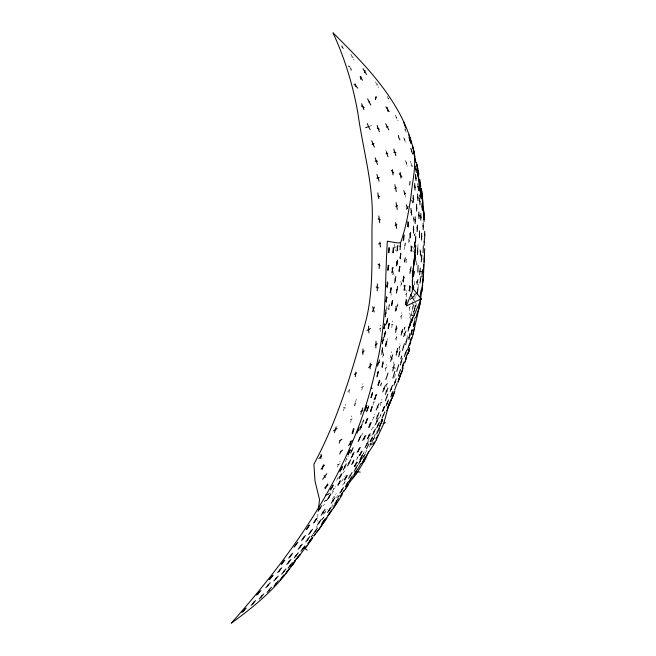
<?xml version="1.0" encoding="UTF-8"?>
<svg xmlns="http://www.w3.org/2000/svg" width="656" height="656" viewBox="0 0 656 656"><rect width="100%" height="100%" fill="white"/><g stroke="black" fill="none" stroke-linecap="round" stroke-linejoin="round"><path stroke-width="0.49" stroke-dasharray="3.28 2.46" d="M406.253 297.037L406.294 290.46M396.593 118.892L396.609 116.899M397.224 306.951L397.405 302.096M380.291 331.6L380.554 324.941M349.058 393.092L349.295 387.384M317.75 517.297L317.963 512.754M401.103 319.136L401.406 312.641M396.085 340.398L396.47 334.527M417.864 247.296L418.061 244.376M414.256 284.146L414.461 281.211M381.013 385.982L381.349 381.374M409.377 310.755L409.738 305.975M418.028 287.459L418.43 282.506M404.358 330.321L404.842 324.786M406.326 165.009L406.654 161.638M413.608 221.4L414.084 216.587M391.804 327.77L392.534 320.85M377.02 85.747L377.241 83.747M399.225 349.894L399.906 343.629M412.878 308.779L413.592 302.432M414.592 309.148L415.568 302.293M393.633 363.678L393.912 361.874M414.723 320.169L415.297 316.536M350.665 422.603L351.772 415.871M361.833 390.156L362.924 383.571M407.089 337.43L407.401 335.601M414.887 298.628L415.24 296.651M400.89 359.226L401.882 354.027M404.088 249.682L404.629 246.869M419.381 196.472L419.561 195.545M385.416 370.894L386.696 364.433M410.057 320.874L410.861 316.979M411.066 316.003L412.886 307.254L412.14 299.169M386.318 386.564L387.639 380.865M380.365 405.761L381.948 399.184M355.593 401.915L356.323 399.102M394.551 377.569L395.502 373.936M362.932 422.71L364.105 418.241M413.624 252.166L414.092 250.387M400.726 286.082L402.054 281.178M390 358.373L391.812 351.665M414.723 319.169L415.445 316.635M412.845 306.967L413.633 304.253M344.359 483.579L345.04 481.274M413.805 312.141L416.158 304.359L417.421 302.99M380.431 415.92L381.07 413.838M392.542 274.79L393.985 270.206M413.042 314.003L416.158 304.359M372.887 405.219L374.543 400.57M343.268 410.861L345.638 404.309M409.713 317.824L412.058 311.338M379.57 417.97L381.595 412.673M378.086 430.984L376.659 434.649L378.2 430.935M379.521 427.318L382.751 419.069M379.775 425.547L380.652 423.358M372.46 420.299L375.052 413.928M413.657 311.797L416.281 305.384M371.206 445.137L377.208 431.763M379.726 427.228L382.776 419.815M408.409 242.54L409.688 239.612M363.801 456.945L365.802 452.451M372.444 441.463L375.142 435.461M383.022 419.118L379.266 427.327M337.258 467.244L340.021 461.266M316.389 527.588L317.184 525.858M362.301 458.421L364.58 453.468M382.374 357.274L384.613 352.461M378.824 427.425L382.776 418.807M414.075 235.988L415.428 233.118M336.717 480.413L338.652 476.322M356.528 459.93L359.324 454.124M380.529 422.103L383.047 416.896M373.297 439.487L374.297 437.437M379.422 426.474L382.333 420.553M379.988 386.072L382.374 381.284M362.752 458.249L367.294 449.221M400.545 358.545L402.062 355.577M369.287 446.99L371.977 441.726M395.363 339.226L397.2 335.7M324.679 513.099L325.925 510.712M345.195 461.799L348.41 455.715M373.822 436.806L376.642 431.533M332.321 491.483L335.364 485.973M370.033 444.538L370.993 442.808M371.468 441.939L373.387 438.47M363.678 456.773L365.523 453.517M367.729 441.275L371.173 435.231M362.629 454.682L365.105 450.385M403.834 329.214L405.285 326.811M361.448 435.477L362.899 433.099M380.283 424.481L381.464 422.554M398.717 348.139L400.414 345.384M322.375 519.208L323.81 516.944M341.514 481.529L345.286 475.698M311.206 536.821L312.805 534.369M416.347 264.901L417.085 263.761M337.627 498.068L339.562 495.116M331.944 506.022L332.912 504.562M332.633 507.096L333.707 505.464M405.515 294.872L407.032 292.625M331.928 493.607L333.609 491.147M381.079 420.652L382.079 419.217M337.75 497.715L339.341 495.485M400.398 317.069L402.103 314.708M409 308.279L410.271 306.532M371.189 430.008L375.273 424.383M332.149 499.224L336.257 493.615M342.94 473.288L344.72 470.918M342.719 485.055L346.114 480.545M336.372 497.445L338.168 495.067M311.1 537.239L312.846 534.984M327.697 494.985L329.533 492.697M322.039 519.527L324.343 516.748M347.68 392.001L350.673 388.475M361.923 422.62L364.875 419.225M385.343 310.427L387.573 307.877M323.178 514.329L327.426 509.482M405.761 260.391L406.966 259.03M323.219 505.694L324.556 504.243M413.674 285.212L414.781 284.048M414.559 294.692L415.797 293.429M356.954 458.019L358.25 456.699M385.039 368.565L387.073 366.77M414.666 306.057L415.494 305.376M396.314 306.18L398.241 304.81M379.061 329.156L381.103 327.828M333.125 489.163L335.273 487.851M385.917 384.687L387.819 383.686M350.189 419.75L352.247 418.733M360.939 387.565L363.818 386.171M393.862 247.861L395.97 246.886M372.993 427.302L373.469 427.081M379.931 403.014L382.382 401.931M324.072 501.332L326.844 500.225M324.13 501.266L326.795 500.298M370 126.157L371.763 125.534M372.969 417.364L374.551 416.855M327.393 494.501L331.059 493.369M337.102 464.727L340.177 463.784M380.045 424.194L381.849 423.719M387.893 98.613L388.811 98.466M373.051 402.112L375.035 401.816M391.247 324.392L393.092 324.228M369.836 443.948L371.878 443.891M351.55 56.924L353.436 57.441M343.178 407.064L345.728 408.106M408.942 313.47L410.492 314.363M413.641 293.535L417.733 296.348M380.89 422.546L382.3 423.604M341.136 46.445L344.621 49.307M398.618 137.44L400.291 139.966M375.404 81.836L378.856 87.658M350.878 54.169L354.109 60.188M334.019 496.075L334.388 496.772M395.051 114.898L398.143 120.884M346.409 457.97L347.204 459.544M387.237 96.317L389.918 101.647M403.53 137.547L406.203 143.016M404.916 129.117L406.4 132.701M405.301 160.433L407.679 166.214M341.842 45.321L343.916 50.438M410.369 161.278L411.263 163.869M393.559 273.372L394.158 275.11M385.81 150.216L386.441 152.102M413.05 216.529L414.108 219.809M411.714 199.916L412.952 203.819M405.236 195.291L405.81 197.185M414.854 308.14L415.084 309.042M400.767 281.162L402.013 286.106M398.791 137.375L399.43 140.294M404.932 128.781L405.269 130.355M408.557 238.833L409.729 244.212M413.682 247.46L414.518 251.428M404.539 138.572L405.195 141.991M414.674 234.102L414.994 235.914M383.079 352.403L383.908 357.34M419.258 194.545L419.545 196.497M411.911 200.031L412.247 202.622M394.477 243.934L395.347 250.805M386.138 305.917L386.409 308.689M317.75 519.946L317.906 521.618M363.342 453.091L363.399 453.698M406.023 259.571L406.351 263.376M391.074 293.363L391.156 295.323M416.691 260.891L416.724 264.819M387.22 338.43L387.22 340.448"/><path stroke-width="0.98" d="M416.609 211.052L416.617 204.237M417.585 292.133L417.601 289.624M387.245 287.771L387.294 281.801M388.778 309.575L388.795 307.861M415.117 223.589L415.182 216.816M403.44 281.916L403.497 276.176M419.463 237.825L419.537 230.896M421.578 240.112L421.652 233.175M362.875 354.42L362.94 348.935M420.775 220.145L420.857 213.52M413.575 285.557L413.518 289.255L413.657 287.517M377.241 290.854L377.38 283.966M386.318 302.244L386.425 296.627M375.863 347.901L376.011 341.251M411.558 151.2L411.583 150.29M350.312 444.858L350.402 441.209M417.88 272.166L418.044 265.245M390.681 292.847L390.812 287.746M370.115 368.885L370.271 363.03M423.128 252.806L423.35 245.844M384.416 328.795L384.58 323.736M399.34 271.363L399.529 266.279M424.153 245.41L424.399 238.579M400.349 258.776L400.562 253.183M405.941 304.991L406.146 299.448M424.153 262.015L424.424 255.102M276.086 583.75L276.102 583.225M363.752 461.988L363.875 459.307M424.719 248.583L423.399 277.234L419.889 304.425L414.108 329.64M414.682 246.861L414.895 242.605M417.118 231.666L417.446 225.172M417.405 254.52L417.757 247.738M400.053 249.862L400.455 242.925M415.027 261.777L415.437 255.061M323.023 512.885L323.096 511.721M360.759 79.351L360.931 76.686M423.284 271.387L423.735 264.507M415.371 242.646L415.797 236.242M379.143 268.55L379.48 263.835M320.817 458.749L321.137 454.272M411.87 321.317L411.993 319.538M422.792 282.769L423.333 275.93M388.516 328.32L388.893 323.728M402.964 366.269L403.161 363.957M422.013 276.602L422.595 269.714M409.893 140.802L409.975 139.867M421.283 261.834L421.874 255.102M385.302 316.897L385.958 310.075M422.038 291.674L422.702 284.77M413.813 265.623L414.518 258.726M385.81 346.434L386.409 341.128M419.594 274.684L420.34 268.074M381.833 354.388L382.596 347.729M420.201 296.717L420.963 290.075M391.747 305.639L392.337 300.628M409.631 185.041L410.049 181.523M417.052 315.183L417.396 312.313M318.324 509.728L319.546 499.651L314.995 480.987L313.896 464.161C338.348 418.897 352.846 369.254 366.171 319.825C373.74 288.673 371.55 256.594 372.042 224.86C374.322 187.042 363.071 150.659 357.971 113.586C353.141 85.715 344.843 58.507 333.01 32.8C366.007 65.682 401.39 101.237 412.993 147.854C417.15 163.713 412.517 179.916 411.025 195.783C408.778 211.634 405.925 227.501 400.619 242.654L397.421 242.958L387.368 241.195C384.883 279.259 386.441 317.799 378.692 355.355C372.354 385.835 363.965 416.011 351.296 444.506C322.793 511.016 278.98 569.334 231.281 623.2C255.528 605.562 279.095 586.202 295.192 560.462M413.944 325.278L414.321 322.227M352.723 433.698L353.363 428.573M395.666 332.379L396.478 325.901M382.202 367.647L382.965 361.686M355.298 376.724L355.896 372.091M410 325.171L410.238 323.424M382.366 343.81L383.268 337.373M419.947 283.179L420.873 276.57M417.142 294.101L418.052 287.656M375.117 399.151L375.732 394.92M319.8 509.089L319.972 507.875M420.275 254.585L420.734 251.404M409.803 238.259L410.681 232.372M408.475 347.229L408.622 346.253M409.688 327.049L410.533 321.588M412.296 277.308L415.724 245.697L412.747 274.397L412.329 291.289L406.359 305.975L421.209 298.865L412.148 287.549M356.618 472.779L356.93 470.828M408.926 339.546L409.91 333.387M424.227 258.94L424.35 258.177M396.913 251.109L397.897 245.328M396.454 293.158L397.626 286.336M394.691 282.933L395.83 276.43M411.23 334.585L412.05 329.894M409.893 273.388L411.091 266.689M391.132 389.557L391.558 387.188M408.631 352.313L409.237 348.951M403.169 240.695L404.211 235.02M369.484 427.228L370.296 422.8M404.809 245.926L405.351 243.114M359.291 439.848L359.791 437.298M396.396 265.975L397.561 260.129M378.332 385.482L379.365 380.259M414.1 315.257L414.494 313.322M386.794 322.604L387.499 319.16M370.837 411.615L371.886 406.466M396.224 355.183L397.61 348.361M420.143 299.12L420.537 297.209M377.233 376.003L378.028 372.173M406.236 357.635L406.638 355.683M411.369 322.473L412.411 317.586M386.474 324.007L387.639 318.619M411.304 333.724L412.148 329.812M412.96 334.585L414.403 327.992M391.796 272.798L393.034 267.304M411.993 338.562L413.526 331.764M407.573 226.55L408.59 222.097M384.211 337.036L385.539 331.19M345.548 488.917L345.679 488.335M392.714 370.984L394.297 364.203M416.503 316.832L417.946 310.657M371.189 397.684L372.362 392.739M405.597 344.728L407.179 338.012M413.411 326.795L414.854 320.71M384.457 335.856L385.293 332.371M403.965 290.206L405.113 285.401M363.818 439.684L364.67 436.142M399.955 258.054L400.955 253.905M388.081 328.582L389.328 323.457M376.954 376.905L378.315 371.271M413.37 276.406L414.535 271.568M335.216 505.481L335.314 505.063M404.465 261.203L405.334 257.66M418.553 309.755L420.135 303.244M398.668 356.626L400.053 350.96M296.323 559.043L296.43 558.609M367.245 410.443L368.024 407.335M398.84 271.166L400.029 266.467M408.098 331.124L409.828 324.367M409.984 343.416L411.476 337.561M392.649 252.74L393.912 247.845M354.625 405.67L355.347 402.858M401.866 372.009L402.497 369.566M391.435 305.466L392.657 300.792M365.974 423.153L367.106 418.823M408.18 353.535L409.697 347.729M401.128 335.101L402.636 329.378M388.926 306.541L389.41 304.687M391.509 395.773L392.436 392.304M404.777 363.08L406.261 357.504M389.369 402.85L383.588 423.965L374.732 443.013L363.711 459.79M366.376 445.563L366.876 443.759M402.497 350.386L404.358 343.67M388.27 252.667L389.615 247.812M400.349 364.982L402.202 358.373M390.09 292.625L391.411 287.968M386.942 404.219L387.704 401.546M407.966 353.658L409.049 349.845M364.515 72.488L365.039 70.643M395.347 311.1L396.175 308.238M387.491 270.198L388.885 265.385M322.047 469.507L323.457 464.686M352.698 463.398L353.625 460.217M405.49 359.865L407.384 353.453M392.887 378.135L394.871 371.46M420.291 294.364L420.873 292.42M419.069 307.418L419.619 305.581M410.763 250.953L412.091 246.508M396.741 371.411L398.741 364.744M402.112 368.27L404.014 361.964M347.811 485.547L348.172 484.349M334.462 432.509L336.225 426.777M332.83 501.438L333.469 499.396M309.755 541.02L309.952 540.405M390.615 361.374L392.665 354.888M407.507 350.025L409.59 343.449M377.512 366.155L379.512 359.931M409.631 345.458L410.787 341.883M352.157 456.617L353.174 453.501M417.019 282.4L417.938 279.563M364.998 410.91L366.86 405.195M310.19 533.098L310.936 530.819M408.967 290.715L410.418 286.311M358.119 451.681L359.324 448.007M405.211 361.218L406.13 358.43M382.883 410.804L384.162 406.917M360.685 414.321L362.809 407.893M398.34 376.109L400.529 369.492M422.161 273.577L422.439 272.74M385.859 379.529L388.049 372.993M368.123 438.101L369.353 434.469M410.164 342.145L411.296 338.832M400.086 376.142L400.832 373.953M397.971 382.227L400.201 375.814M393.936 385.343L396.208 378.807M413.395 332.116L413.969 330.46M339.218 443.161L340.218 440.348M404.367 356.577L406.654 350.124M401.095 373.854L403.268 367.729M370.968 397.479L372.583 392.944M336.274 501.799L336.651 500.749M373.567 433.067L374.502 430.467M399.348 378.135L401.57 371.96M381.964 366.368L383.202 362.965M385.384 400.742L387.77 394.19M315.274 531.475L315.741 530.196M356.995 433.149L359.152 427.31M397.962 381.915L400.349 375.462M341.284 491.418L342.12 489.179M319.087 522.963L319.71 521.299M329.656 513.099L329.911 512.41M410.951 212.724L411.665 210.838M269.091 590.4L269.55 589.17M348.352 454.37L349.968 450.106M394.617 389.976L397.085 383.465M398.963 379.201L399.348 378.176M385.293 345.925L386.925 341.637M390.172 391.435L392.509 385.31M389.377 403.686L389.877 402.374M392.862 396.208L393.329 394.978M405.26 304.253L406.827 300.186M366.507 411.779L368.762 405.998M385.58 301.448L387.163 297.422M328.574 498.199L329.533 495.821M382.735 391.894L385.326 385.433M385.31 394.436L387.893 387.983M394.863 391.066L386.802 410.787M359.742 430.09L362.325 423.71M359.841 455.502L361.563 451.254M388.344 406.195L390.91 399.873M283.564 572.204L284.073 570.95M398.791 379.75L399.381 378.299M390.837 396.814L393.108 391.271M368.615 451.467L365.646 458.7L356.511 473.73L349.427 482.463M391.796 398.758L394.395 392.427M386.54 286.549L387.999 283.031M403.629 336.602L405.892 331.149M388.967 405.342L391.624 398.946M386.089 405.834L388.557 399.93M372.444 311.666L374.412 307.049M341.833 493.902L342.153 493.14M377.43 426.523L378.66 423.653M328.992 510.753L329.853 508.744M408.368 328.459L421.209 298.865L419.947 300.235M387.245 408.204L388.434 405.465M288.41 563.012L289.321 560.954M350.657 453.14L353.051 447.704M376.191 410.008L378.971 403.702M375.511 424.424L378.315 418.061M414.846 259.292L415.625 257.537M402.595 281.014L404.35 277.078M339.693 454.009L340.849 451.402M299.661 547.932L300.792 545.407M376.2 418.971L379.029 412.608M360.357 459.38L362.169 455.338M350.206 479.872L351.263 477.527M407.327 354.363L409.68 349.14M382.046 418.184L384.875 411.87M422.8 279.94L423.333 278.759M267.656 586.062L268.345 584.545M365.195 409.672L366.663 406.433M357.422 431.664L358.725 428.794M338.152 485.301L340.308 480.577M354.748 466.531L356.798 462.037M290.059 565.898L290.559 564.808M382.325 411.419L384.711 406.294M339.906 471.836L342.473 466.367M370.361 411.156L372.362 406.917M358.151 441.513L360.931 435.625M352.018 433.296L354.068 428.975M383.407 328.558L385.597 323.974M261.014 597.386L261.818 595.689M344.695 480.077L346.901 475.428M376.708 427.901L379.381 422.275M339.447 478.117L341.374 474.075M325.228 488.851L327.598 483.907M377.84 384.965L379.849 380.775M302.842 539.322L304.179 536.567M347.639 465.973L350.648 459.749M408.713 337.914L410.123 335.019M372.633 434.641L375.445 428.893M366.458 448.778L368.836 444.014M370.23 441.693L372.518 437.175M374.141 399.57L376.708 394.51M275.479 579.576L276.561 577.444M302.514 549.392L303.318 547.817M351.255 457.822L354.076 452.296M307.385 540.167L308.353 538.273M346.278 485.366L347.623 482.75M363.137 461.258L363.695 460.159M343.186 469.983L346.327 463.907M330.558 489.999L333.166 484.989M279.087 571.442L280.35 569.014M322.842 522.315L323.662 520.749M370.263 441.562L372.493 437.306M314.388 522.233L316.126 518.929M365.056 447.63L368.196 441.685M347.901 454.6L350.419 449.885M365.261 423.382L367.819 418.602M362.407 462.882L364.793 458.413M252.749 604.102L253.97 601.831M307.008 529.089L308.96 525.481M295.717 556.321L296.783 554.345M289.911 557.124L291.485 554.222M358.504 464.202L361.8 458.15M354.166 471.279L357.495 465.227M351.649 464.514L353.805 460.651M359.947 459.717L362.588 455.002M413.993 262.482L414.346 261.859M367.303 438.831L370.181 433.739M349.131 481.52L352.338 475.871M361.71 463.685L365.121 457.732M357.52 469.54L360.989 463.505M406.458 209.239L408.032 206.533M348.574 478.527L352.067 472.517M258.021 594.115L259.522 591.556M377.725 430.853L379.094 428.516M368.5 427.368L371.288 422.661M352.641 478.085L356.2 472.107M295.192 545.94L296.758 543.324M324.499 521.545L325.466 519.937M390.107 402.456L390.484 401.833M345.302 486.752L348.598 481.356M353.805 475.001L357.307 469.261M346.196 487.875L349.779 482.021M376.068 438.552L377.963 435.518M243.171 611.663L244.926 608.883M340.136 496.444L343.842 490.598M343.76 491.557L347.475 485.694M338.586 500.454L342.309 494.591M372.715 444.391L374.322 441.89M362.604 440.455L365.876 435.379M334.601 504.169L338.324 498.38M318.021 511.368L321.752 505.596M327.295 499.741L330.821 494.28M333.379 508.195L337.151 502.348M359.258 455.592L362.145 451.172M281.875 563.971L284.163 560.486M357.102 452.296L360.333 447.392M321.161 515.181L324.95 509.417M338.808 500.118L316.93 532.27M331.313 503.193L334.986 497.642M339.89 493.033L343.514 487.556M270.108 579.01L272.207 575.861M359.865 461.603L360.431 460.75M328.32 515.116L329.911 512.738M327.852 515.632L331.715 509.876M400.923 362.194L401.62 361.153M338.898 478.314L341.915 473.878M327.557 512.484L331.296 507.014M323.088 523.513L326.877 517.969M348.598 445.547L352.108 440.512M337.881 484.858L340.038 481.783M321.325 524.292L325.187 518.773M309.862 541.905L310.805 540.56M317.463 524.89L321.342 519.372M319.021 529.294L322.998 523.619M313.863 536.05L317.873 530.36M340.169 470.541L342.211 467.662M313.519 533.623L317.496 528.055M351.436 451.18L351.878 450.574M330.657 489.155L333.068 485.825M354.289 466.318L357.249 462.25M304.105 548.473L305.089 547.129M297.439 558.092L299.767 554.894M307.812 543.512L311.903 537.912M322.67 479.315L326.77 473.73M313.502 522.963L317.012 518.199M311.247 539.396L312.904 537.149M314.003 535.649L315.11 534.148M305.885 541.889L309.845 536.551M308.312 543.947L312.354 538.51M308.591 534.599L312.527 529.318M304.597 549.023L308.623 543.644M306.286 529.548L309.681 525.021M344.359 479.659L347.237 475.846M300.874 551.286L304.958 545.923M299.636 555.255L303.851 549.728M301.596 540.437L305.425 535.452M294.257 561.585L298.496 556.067M292.363 564.955L293.954 562.889M306.057 547.055L307.172 545.612M285.54 573.606L289.608 568.35M294.044 547.104L297.906 542.159M291.166 566.456L295.151 561.38M294.2 557.928L298.3 552.737M288.173 568.039L292.445 562.668M279.85 580.093L284.146 574.689M273.896 586.185L278.283 580.79M406.056 341.784L406.728 340.956M288.747 558.059L292.65 553.287M298.185 549.154L302.26 544.185M281.645 574.221L285.991 568.932M354.962 472.845L356.151 471.418M286.902 571.778L288.238 570.179M286.738 564.521L290.993 559.445M281.211 564.373L284.827 560.093M277.636 572.672L281.801 567.776M267.099 592.393L271.543 587.177M320.776 526.727L321.243 526.186M296.717 558.658L300.489 554.328M321.087 468.999L324.417 465.194M265.77 587.858L270.231 582.749M381.817 341.735L383.817 339.455M273.847 580.97L278.193 576.05M259.169 599.043L263.655 594.033M269.198 579.617L273.117 575.255M405.039 353.863L405.982 352.838M368.664 367.622L371.722 364.301M355.519 468.597L356.151 467.908M251.133 605.332L255.586 600.593M256.594 595.14L260.949 590.531M362.284 352.772L364.137 350.862M377.585 363.99L379.439 362.087M241.884 612.474L246.213 608.071M395.716 329.484L397.134 328.09M318.865 458.552L321.686 455.822M410.385 299.366L414.551 295.7M384.957 314.068L386.294 312.904M395.076 225.787L396.937 224.188M281.645 577.69L282.351 577.083M383.153 415.289L383.768 414.764M324.687 487.843L328.148 484.915M404.522 194.094L405.638 193.208M396.593 290.083L397.495 289.411M340.505 451.656L342.596 450.139M375.265 345.048L377.274 343.646M354.306 374.428L356.421 373.01M339.865 440.578L341.965 439.2M333.519 430.779L337.168 428.507M366.975 330.485L370.451 328.541M348.607 463.144L349.681 462.578M372.067 144.468L374.043 143.459M386.515 127.157L387.95 126.444M360.685 411.599L362.809 410.615M368.934 102.074L369.476 101.844M365.589 127.715L369.115 126.469M394.748 188.403L396.404 187.854M395.683 206.369L397.634 205.722M386.064 153.783L387.762 153.258M325.556 495.067L327.393 494.501M383.653 423.243L385.466 422.767M378.651 243.917L380.505 243.433M376.782 178.17L379.201 177.587M349.992 475.584L350.64 475.461M375.134 161.114L377.544 161.163M386.031 391.189L387.171 391.23M356.274 471.762L360.242 472.099M393.756 152.217L395.921 152.504M386.335 397.429L386.819 397.511M419.496 271.272L423.251 272.109M403.194 346.95L403.661 347.098M396.298 351.559L397.536 351.985M392.698 367.319L395.109 368.147M377.987 196.095L379.611 196.677M376.101 286.934L378.528 287.886M378.143 218.883L380.406 219.817M377.233 415.617L378.004 415.953M377.233 128.15L379.266 129.142M361.325 105.96L364.244 107.453M411.271 314.806L412.829 315.7M413.214 229.444L413.903 229.846M383.407 388.245L384.654 389.082M399.848 246.123L400.66 246.664M303.941 547.85L307.197 550.138M348.566 66.051L349.927 67.101M377.963 264.163L380.086 265.787M391.353 170.453L393.838 173.02M354.076 84.157L357.807 88.15M371.378 387.737L372.173 388.623M399.217 173.717L401.964 176.849M419.381 200.941L420.111 201.777M421.349 236.324L421.882 236.964M422.12 287.902L422.62 288.55M403.998 333.535L405.146 335.126M324.089 475.625L325.351 477.42M376.692 420.906L377.143 421.57M385.933 106.903L389.172 111.692M360.144 76.432L362.579 80.237M412.96 198.137L413.772 199.432M362.981 68.659L366.573 74.481M410.689 294.601L414.239 300.473M417.839 186.46L418.626 187.805M414.674 158.432L415.707 160.31M410.033 269.198L410.951 270.879M419.323 234.036L419.668 234.684M377.159 406.039L378.004 407.671M367.631 98.851L370.771 105.067M391.156 357.176L392.116 359.086M385.687 123.681L388.778 129.929M367.237 123.607L370.115 129.642M416.831 164.927L417.437 166.337M371.714 140.753L374.396 147.174M416.322 206.927L416.896 208.37M418.577 214.463L419.241 216.152M414.838 219.383L415.461 221.015M361.636 103.705L363.932 109.708M350.607 68.273L351.288 70.11M377.102 125.476L379.398 131.807M375.207 157.883L377.471 164.394M360.784 426.179L361.284 427.614M411.566 164.73L412.165 166.452M376.88 174.578L379.102 181.171M386.441 152.102L388.024 156.817M403.514 121.426L405.687 127.977M408.909 134.833L411.009 141.335M414.559 185.828L415.166 187.747M417.323 250.33L417.839 251.929M408.901 137.038L410.976 143.631M420.16 190.461L420.767 192.397M393.813 149.068L395.871 155.652M421.882 206.099L422.366 207.673M410.845 148.387L412.583 154.053M415.65 168.387L416.265 170.412M403.784 190.56L404.941 194.348M423.005 225.779L423.341 226.902M372.657 306.754L374.199 311.961M417.913 175.193L418.43 176.964M423.366 267.459L423.653 268.435M417.528 196.439L418.052 198.235M355.298 83.96L356.069 86.592M406.351 204.721L407.368 208.337M418.134 170.716L418.29 171.273M409.779 137.407L410.148 138.76M420.521 215.758L421.111 217.907M413.059 147.887L413.69 150.224M420.143 182.401L420.529 183.844M344.523 466.063L344.99 467.818M422.407 198.94L422.8 200.416M421.357 257.603L421.8 259.333M409.779 233.454L410.713 237.177M412.591 145.878L414.149 152.233M413.419 150.068L414.945 156.661M415.486 176.185L416.093 178.817M417.003 227.156L417.56 229.682M398.364 135.431L398.791 137.375M417.478 167.6L418.938 174.389M394.871 184.721L396.281 191.544M416.453 162.303L417.815 168.969M387.147 107.289L387.967 111.299M404.473 260.268L404.867 262.244M414.543 156.112L415.83 162.631M423.751 217.472L424.096 219.26M395.535 222.589L396.659 228.354M377.766 192.889L378.84 198.637M396.06 202.622L397.265 209.469M424.161 241.326L424.391 242.663M410.968 246.033L411.886 251.428M414.043 152.553L414.321 154.185M399.34 352.51L399.602 354.142M404.137 285.237L404.941 290.37M400.176 172.38L401.005 178.194M397.151 246.295L397.659 250.141M421.226 188.239L422.062 194.783M416.88 164.623L421.242 198.629L417.831 171.823M407.737 221.638L408.426 227.017M378.848 215.955L379.693 222.745M419.922 179.744L420.75 186.501M417.757 172.733L418.585 179.416M420.127 249.92L420.881 256.07M392.321 169.51L392.977 174.849M415.56 166.099L416.355 172.7M410.91 208.444L411.706 215.119M420.291 278.857L420.529 280.883M415.428 238.079L415.732 240.809M395.962 306.327L396.38 310.149M382.112 350.107L382.317 352.01M392.19 267.943L392.641 272.166M417.88 183.746L418.577 190.519M379.89 242.072L380.398 247.009M376.306 438.167L376.487 440.004M416.921 281.432L417.216 284.327M420.135 188.1L420.791 194.75M422.284 196.292L422.915 203.065M423.579 209.592L424.17 216.127M421.824 193.569L424.145 219.834L421.439 188.707M421.554 190.404L421.734 192.618M414.559 241.966L415.018 247.501M409.483 285.803L409.893 291.215M415.543 174.291L416.027 180.703M388.762 247.763L389.123 252.708M419.496 197.915L419.996 204.803M395.174 278.529L395.347 280.825M393.116 247.829L393.444 252.757M388.032 265.303L388.336 270.28M421.923 203.499L422.325 210.273M417.601 193.979L417.979 200.695M414.707 183.45L415.018 190.133M403.604 235.848L403.776 239.858M395.051 381.62L395.092 382.53M368.574 326.196L368.861 332.83M404.58 124.23L404.621 125.173M423.833 211.691L423.907 214.036M423.809 215.004L424.038 221.728M379.078 428.032L379.176 430.926M401.989 331.305L402.021 332.223M396.913 261.211L397.036 264.893M413.264 195.365L413.469 202.204M412.288 279.85L412.419 285.754M418.856 211.929L418.963 218.686M423.145 222.901L423.21 229.78M413.526 226.164L413.592 233.118M424.686 233.667L424.694 235.693M424.686 231.347L424.694 238.013M376.052 96.867L375.486 99.384L376.052 96.867"/></g></svg>
